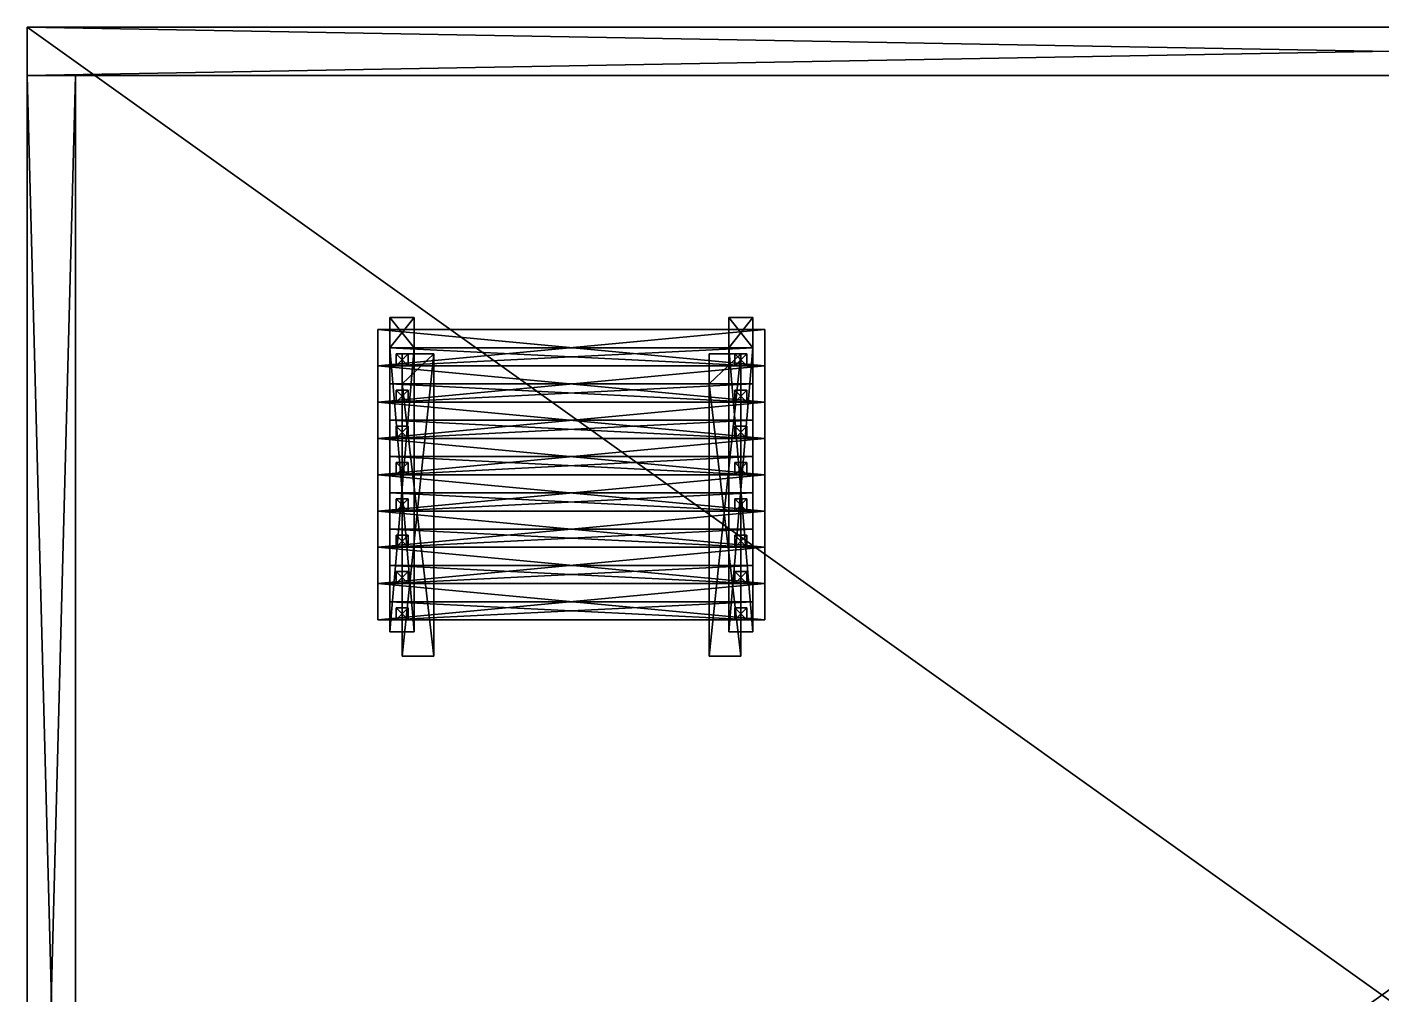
# Model space of a CAD drawing. Extents: x -128 to 768, y -256 to 384.
# Drawn here: x -128 to 320, y 64 to 384 of the extents above; entities that cross this region are included whole.
import ezdxf

# ---------------------------------------------------------------- set-up
doc = ezdxf.new("R2010")
doc.units = 0

msp = doc.modelspace()

# ---------------------------------------------------------------- meshes
at = {"layer": 'OBJECT026', "color": 50}
mesh = msp.add_polyface(dxfattribs=at)
corners = [(-128, -256, 4), (-128, 384, 4), (768, 384, 4), (768, -256, 4), (-128, 384, -8), (-128, -256, -8), (768, -256, -8), (768, 384, -8)]
mesh.append_faces([[corners[k] for k in face] for face in [(1, 3, 0), (5, 7, 4), (4, 0, 5), (6, 2, 7), (7, 1, 4), (5, 3, 6)]], dxfattribs={"vtx0": -1})
mesh.append_faces([[corners[k] for k in face] for face in [(1, 2, 3), (5, 6, 7), (4, 1, 0), (6, 3, 2), (7, 2, 1), (5, 0, 3)]], dxfattribs={"vtx2": -1})
at = {"layer": 'OBJECT028', "color": 50}
mesh = msp.add_polyface(dxfattribs=at)
corners = [(-128, 368, 220), (-128, 384, 220), (768, 384, 220), (768, 368, 220), (-128, 384, 4), (-128, 368, 4), (768, 368, 4), (768, 384, 4)]
mesh.append_faces([[corners[k] for k in face] for face in [(1, 3, 0), (5, 7, 4), (4, 0, 5), (6, 2, 7), (7, 1, 4), (5, 3, 6)]], dxfattribs={"vtx0": -1})
mesh.append_faces([[corners[k] for k in face] for face in [(1, 2, 3), (5, 6, 7), (4, 1, 0), (6, 3, 2), (7, 2, 1), (5, 0, 3)]], dxfattribs={"vtx2": -1})
at = {"layer": 'OBJECT030', "color": 50}
mesh = msp.add_polyface(dxfattribs=at)
corners = [(-128, -240, 220), (-128, 368, 220), (-112, 368, 220), (-112, -240, 220), (-128, 368, 4), (-128, -240, 4), (-112, -240, 4), (-112, 368, 4)]
mesh.append_faces([[corners[k] for k in face] for face in [(1, 3, 0), (5, 7, 4), (4, 0, 5), (6, 2, 7), (7, 1, 4), (5, 3, 6)]], dxfattribs={"vtx0": -1})
mesh.append_faces([[corners[k] for k in face] for face in [(1, 2, 3), (5, 6, 7), (4, 1, 0), (6, 3, 2), (7, 2, 1), (5, 0, 3)]], dxfattribs={"vtx2": -1})
at = {"layer": 'OBJECT031', "color": 50}
mesh = msp.add_polyface(dxfattribs=at)
corners = [(-128, -256, 232), (-128, 384, 232), (768, 384, 232), (768, -256, 232), (-128, 384, 220), (-128, -256, 220), (768, -256, 220), (768, 384, 220)]
mesh.append_faces([[corners[k] for k in face] for face in [(1, 3, 0), (5, 7, 4), (4, 0, 5), (6, 2, 7), (7, 1, 4), (5, 3, 6)]], dxfattribs={"vtx0": -1})
mesh.append_faces([[corners[k] for k in face] for face in [(1, 2, 3), (5, 6, 7), (4, 1, 0), (6, 3, 2), (7, 2, 1), (5, 0, 3)]], dxfattribs={"vtx2": -1})
at = {"layer": 'OBJECT032', "color": 50}
mesh = msp.add_polyface(dxfattribs=at)
corners = [(-12, 272, 12), (-12, 284, 12), (116, 284, 12), (116, 272, 12), (-12, 284, 8), (-12, 272, 8), (116, 272, 8), (116, 284, 8)]
mesh.append_faces([[corners[k] for k in face] for face in [(1, 3, 0), (5, 7, 4), (4, 0, 5), (6, 2, 7), (7, 1, 4), (5, 3, 6)]], dxfattribs={"vtx0": -1})
mesh.append_faces([[corners[k] for k in face] for face in [(1, 2, 3), (5, 6, 7), (4, 1, 0), (6, 3, 2), (7, 2, 1), (5, 0, 3)]], dxfattribs={"vtx2": -1})
at = {"layer": 'OBJECT033', "color": 50}
mesh = msp.add_polyface(dxfattribs=at)
corners = [(-12, 260, 20), (-12, 272, 20), (116, 272, 20), (116, 260, 20), (-12, 272, 16), (-12, 260, 16), (116, 260, 16), (116, 272, 16)]
mesh.append_faces([[corners[k] for k in face] for face in [(1, 3, 0), (5, 7, 4), (4, 0, 5), (6, 2, 7), (7, 1, 4), (5, 3, 6)]], dxfattribs={"vtx0": -1})
mesh.append_faces([[corners[k] for k in face] for face in [(1, 2, 3), (5, 6, 7), (4, 1, 0), (6, 3, 2), (7, 2, 1), (5, 0, 3)]], dxfattribs={"vtx2": -1})
at = {"layer": 'OBJECT034', "color": 50}
mesh = msp.add_polyface(dxfattribs=at)
corners = [(-12, 248, 28), (-12, 260, 28), (116, 260, 28), (116, 248, 28), (-12, 260, 24), (-12, 248, 24), (116, 248, 24), (116, 260, 24)]
mesh.append_faces([[corners[k] for k in face] for face in [(1, 3, 0), (5, 7, 4), (4, 0, 5), (6, 2, 7), (7, 1, 4), (5, 3, 6)]], dxfattribs={"vtx0": -1})
mesh.append_faces([[corners[k] for k in face] for face in [(1, 2, 3), (5, 6, 7), (4, 1, 0), (6, 3, 2), (7, 2, 1), (5, 0, 3)]], dxfattribs={"vtx2": -1})
at = {"layer": 'OBJECT035', "color": 50}
mesh = msp.add_polyface(dxfattribs=at)
corners = [(-12, 236, 36), (-12, 248, 36), (116, 248, 36), (116, 236, 36), (-12, 248, 32), (-12, 236, 32), (116, 236, 32), (116, 248, 32)]
mesh.append_faces([[corners[k] for k in face] for face in [(1, 3, 0), (5, 7, 4), (4, 0, 5), (6, 2, 7), (7, 1, 4), (5, 3, 6)]], dxfattribs={"vtx0": -1})
mesh.append_faces([[corners[k] for k in face] for face in [(1, 2, 3), (5, 6, 7), (4, 1, 0), (6, 3, 2), (7, 2, 1), (5, 0, 3)]], dxfattribs={"vtx2": -1})
at = {"layer": 'OBJECT036', "color": 50}
mesh = msp.add_polyface(dxfattribs=at)
corners = [(-12, 224, 44), (-12, 236, 44), (116, 236, 44), (116, 224, 44), (-12, 236, 40), (-12, 224, 40), (116, 224, 40), (116, 236, 40)]
mesh.append_faces([[corners[k] for k in face] for face in [(1, 3, 0), (5, 7, 4), (4, 0, 5), (6, 2, 7), (7, 1, 4), (5, 3, 6)]], dxfattribs={"vtx0": -1})
mesh.append_faces([[corners[k] for k in face] for face in [(1, 2, 3), (5, 6, 7), (4, 1, 0), (6, 3, 2), (7, 2, 1), (5, 0, 3)]], dxfattribs={"vtx2": -1})
at = {"layer": 'OBJECT037', "color": 50}
mesh = msp.add_polyface(dxfattribs=at)
corners = [(-12, 212, 52), (-12, 224, 52), (116, 224, 52), (116, 212, 52), (-12, 224, 48), (-12, 212, 48), (116, 212, 48), (116, 224, 48)]
mesh.append_faces([[corners[k] for k in face] for face in [(1, 3, 0), (5, 7, 4), (4, 0, 5), (6, 2, 7), (7, 1, 4), (5, 3, 6)]], dxfattribs={"vtx0": -1})
mesh.append_faces([[corners[k] for k in face] for face in [(1, 2, 3), (5, 6, 7), (4, 1, 0), (6, 3, 2), (7, 2, 1), (5, 0, 3)]], dxfattribs={"vtx2": -1})
at = {"layer": 'OBJECT038', "color": 50}
mesh = msp.add_polyface(dxfattribs=at)
corners = [(-12, 200, 60), (-12, 212, 60), (116, 212, 60), (116, 200, 60), (-12, 212, 56), (-12, 200, 56), (116, 200, 56), (116, 212, 56)]
mesh.append_faces([[corners[k] for k in face] for face in [(1, 3, 0), (5, 7, 4), (4, 0, 5), (6, 2, 7), (7, 1, 4), (5, 3, 6)]], dxfattribs={"vtx0": -1})
mesh.append_faces([[corners[k] for k in face] for face in [(1, 2, 3), (5, 6, 7), (4, 1, 0), (6, 3, 2), (7, 2, 1), (5, 0, 3)]], dxfattribs={"vtx2": -1})
at = {"layer": 'OBJECT039', "color": 50}
mesh = msp.add_polyface(dxfattribs=at)
corners = [(-12, 188, 68), (-12, 200, 68), (116, 200, 68), (116, 188, 68), (-12, 200, 64), (-12, 188, 64), (116, 188, 64), (116, 200, 64)]
mesh.append_faces([[corners[k] for k in face] for face in [(1, 3, 0), (5, 7, 4), (4, 0, 5), (6, 2, 7), (7, 1, 4), (5, 3, 6)]], dxfattribs={"vtx0": -1})
mesh.append_faces([[corners[k] for k in face] for face in [(1, 2, 3), (5, 6, 7), (4, 1, 0), (6, 3, 2), (7, 2, 1), (5, 0, 3)]], dxfattribs={"vtx2": -1})
at = {"layer": 'OBJECT040', "color": 50}
mesh = msp.add_polyface(dxfattribs=at)
corners = [(6.5, 176, 72), (6.5, 176, 64), (-4, 176, 64), (-4, 176, 72), (-4, 276, 4), (-4, 266, 4), (6.5, 266, 4), (6.5, 276, 4)]
mesh.append_faces([[corners[k] for k in face] for face in [(1, 3, 0), (5, 7, 4), (2, 4, 3), (6, 0, 7), (3, 7, 0), (5, 1, 6)]], dxfattribs={"vtx0": -1})
mesh.append_faces([[corners[k] for k in face] for face in [(1, 2, 3), (5, 6, 7), (2, 5, 4), (6, 1, 0), (3, 4, 7), (5, 2, 1)]], dxfattribs={"vtx2": -1})
at = {"layer": 'OBJECT041', "color": 50}
mesh = msp.add_polyface(dxfattribs=at)
corners = [(-8, 272, 8), (-8, 278, 8), (112, 278, 8), (112, 272, 8), (-8, 278, 6), (-8, 272, 6), (112, 272, 6), (112, 278, 6)]
mesh.append_faces([[corners[k] for k in face] for face in [(1, 3, 0), (5, 7, 4), (4, 0, 5), (6, 2, 7), (7, 1, 4), (5, 3, 6)]], dxfattribs={"vtx0": -1})
mesh.append_faces([[corners[k] for k in face] for face in [(1, 2, 3), (5, 6, 7), (4, 1, 0), (6, 3, 2), (7, 2, 1), (5, 0, 3)]], dxfattribs={"vtx2": -1})
at = {"layer": 'OBJECT042', "color": 50}
mesh = msp.add_polyface(dxfattribs=at)
corners = [(-8, 260, 16), (-8, 266, 16), (112, 266, 16), (112, 260, 16), (-8, 266, 14), (-8, 260, 14), (112, 260, 14), (112, 266, 14)]
mesh.append_faces([[corners[k] for k in face] for face in [(1, 3, 0), (5, 7, 4), (4, 0, 5), (6, 2, 7), (7, 1, 4), (5, 3, 6)]], dxfattribs={"vtx0": -1})
mesh.append_faces([[corners[k] for k in face] for face in [(1, 2, 3), (5, 6, 7), (4, 1, 0), (6, 3, 2), (7, 2, 1), (5, 0, 3)]], dxfattribs={"vtx2": -1})
at = {"layer": 'OBJECT043', "color": 50}
mesh = msp.add_polyface(dxfattribs=at)
corners = [(-8, 248, 24), (-8, 254, 24), (112, 254, 24), (112, 248, 24), (-8, 254, 22), (-8, 248, 22), (112, 248, 22), (112, 254, 22)]
mesh.append_faces([[corners[k] for k in face] for face in [(1, 3, 0), (5, 7, 4), (4, 0, 5), (6, 2, 7), (7, 1, 4), (5, 3, 6)]], dxfattribs={"vtx0": -1})
mesh.append_faces([[corners[k] for k in face] for face in [(1, 2, 3), (5, 6, 7), (4, 1, 0), (6, 3, 2), (7, 2, 1), (5, 0, 3)]], dxfattribs={"vtx2": -1})
at = {"layer": 'OBJECT044', "color": 50}
mesh = msp.add_polyface(dxfattribs=at)
corners = [(-8, 236, 32), (-8, 242, 32), (112, 242, 32), (112, 236, 32), (-8, 242, 30), (-8, 236, 30), (112, 236, 30), (112, 242, 30)]
mesh.append_faces([[corners[k] for k in face] for face in [(1, 3, 0), (5, 7, 4), (4, 0, 5), (6, 2, 7), (7, 1, 4), (5, 3, 6)]], dxfattribs={"vtx0": -1})
mesh.append_faces([[corners[k] for k in face] for face in [(1, 2, 3), (5, 6, 7), (4, 1, 0), (6, 3, 2), (7, 2, 1), (5, 0, 3)]], dxfattribs={"vtx2": -1})
at = {"layer": 'OBJECT045', "color": 50}
mesh = msp.add_polyface(dxfattribs=at)
corners = [(-8, 224, 40), (-8, 230, 40), (112, 230, 40), (112, 224, 40), (-8, 230, 38), (-8, 224, 38), (112, 224, 38), (112, 230, 38)]
mesh.append_faces([[corners[k] for k in face] for face in [(1, 3, 0), (5, 7, 4), (4, 0, 5), (6, 2, 7), (7, 1, 4), (5, 3, 6)]], dxfattribs={"vtx0": -1})
mesh.append_faces([[corners[k] for k in face] for face in [(1, 2, 3), (5, 6, 7), (4, 1, 0), (6, 3, 2), (7, 2, 1), (5, 0, 3)]], dxfattribs={"vtx2": -1})
at = {"layer": 'OBJECT046', "color": 50}
mesh = msp.add_polyface(dxfattribs=at)
corners = [(-8, 212, 48), (-8, 218, 48), (112, 218, 48), (112, 212, 48), (-8, 218, 46), (-8, 212, 46), (112, 212, 46), (112, 218, 46)]
mesh.append_faces([[corners[k] for k in face] for face in [(1, 3, 0), (5, 7, 4), (4, 0, 5), (6, 2, 7), (7, 1, 4), (5, 3, 6)]], dxfattribs={"vtx0": -1})
mesh.append_faces([[corners[k] for k in face] for face in [(1, 2, 3), (5, 6, 7), (4, 1, 0), (6, 3, 2), (7, 2, 1), (5, 0, 3)]], dxfattribs={"vtx2": -1})
at = {"layer": 'OBJECT047', "color": 50}
mesh = msp.add_polyface(dxfattribs=at)
corners = [(-8, 200, 56), (-8, 206, 56), (112, 206, 56), (112, 200, 56), (-8, 206, 54), (-8, 200, 54), (112, 200, 54), (112, 206, 54)]
mesh.append_faces([[corners[k] for k in face] for face in [(1, 3, 0), (5, 7, 4), (4, 0, 5), (6, 2, 7), (7, 1, 4), (5, 3, 6)]], dxfattribs={"vtx0": -1})
mesh.append_faces([[corners[k] for k in face] for face in [(1, 2, 3), (5, 6, 7), (4, 1, 0), (6, 3, 2), (7, 2, 1), (5, 0, 3)]], dxfattribs={"vtx2": -1})
at = {"layer": 'OBJECT048', "color": 50}
mesh = msp.add_polyface(dxfattribs=at)
corners = [(-8, 188, 64), (-8, 194, 64), (112, 194, 64), (112, 188, 64), (-8, 194, 62), (-8, 188, 62), (112, 188, 62), (112, 194, 62)]
mesh.append_faces([[corners[k] for k in face] for face in [(1, 3, 0), (5, 7, 4), (4, 0, 5), (6, 2, 7), (7, 1, 4), (5, 3, 6)]], dxfattribs={"vtx0": -1})
mesh.append_faces([[corners[k] for k in face] for face in [(1, 2, 3), (5, 6, 7), (4, 1, 0), (6, 3, 2), (7, 2, 1), (5, 0, 3)]], dxfattribs={"vtx2": -1})
at = {"layer": 'OBJECT049', "color": 50}
mesh = msp.add_polyface(dxfattribs=at)
corners = [(108, 176, 72), (108, 176, 64), (97.5, 176, 64), (97.5, 176, 72), (97.5, 276, 4), (97.5, 266, 4), (108, 266, 4), (108, 276, 4)]
mesh.append_faces([[corners[k] for k in face] for face in [(1, 3, 0), (5, 7, 4), (2, 4, 3), (6, 0, 7), (3, 7, 0), (5, 1, 6)]], dxfattribs={"vtx0": -1})
mesh.append_faces([[corners[k] for k in face] for face in [(1, 2, 3), (5, 6, 7), (2, 5, 4), (6, 1, 0), (3, 4, 7), (5, 2, 1)]], dxfattribs={"vtx2": -1})
at = {"layer": 'OBJECT050', "color": 50}
mesh = msp.add_polyface(dxfattribs=at)
corners = [(-6, 272, 66), (-6, 276, 66), (-2, 276, 66), (-2, 272, 66), (-6, 276, 12), (-6, 272, 12), (-2, 272, 12), (-2, 276, 12)]
mesh.append_faces([[corners[k] for k in face] for face in [(1, 3, 0), (5, 7, 4), (4, 0, 5), (6, 2, 7), (7, 1, 4), (5, 3, 6)]], dxfattribs={"vtx0": -1})
mesh.append_faces([[corners[k] for k in face] for face in [(1, 2, 3), (5, 6, 7), (4, 1, 0), (6, 3, 2), (7, 2, 1), (5, 0, 3)]], dxfattribs={"vtx2": -1})
at = {"layer": 'OBJECT051', "color": 50}
mesh = msp.add_polyface(dxfattribs=at)
corners = [(106, 272, 66), (106, 276, 66), (110, 276, 66), (110, 272, 66), (106, 276, 12), (106, 272, 12), (110, 272, 12), (110, 276, 12)]
mesh.append_faces([[corners[k] for k in face] for face in [(1, 3, 0), (5, 7, 4), (4, 0, 5), (6, 2, 7), (7, 1, 4), (5, 3, 6)]], dxfattribs={"vtx0": -1})
mesh.append_faces([[corners[k] for k in face] for face in [(1, 2, 3), (5, 6, 7), (4, 1, 0), (6, 3, 2), (7, 2, 1), (5, 0, 3)]], dxfattribs={"vtx2": -1})
at = {"layer": 'OBJECT052', "color": 50}
mesh = msp.add_polyface(dxfattribs=at)
corners = [(106, 260, 74), (106, 264, 74), (110, 264, 74), (110, 260, 74), (106, 264, 20), (106, 260, 20), (110, 260, 20), (110, 264, 20)]
mesh.append_faces([[corners[k] for k in face] for face in [(1, 3, 0), (5, 7, 4), (4, 0, 5), (6, 2, 7), (7, 1, 4), (5, 3, 6)]], dxfattribs={"vtx0": -1})
mesh.append_faces([[corners[k] for k in face] for face in [(1, 2, 3), (5, 6, 7), (4, 1, 0), (6, 3, 2), (7, 2, 1), (5, 0, 3)]], dxfattribs={"vtx2": -1})
at = {"layer": 'OBJECT053', "color": 50}
mesh = msp.add_polyface(dxfattribs=at)
corners = [(-6, 260, 74), (-6, 264, 74), (-2, 264, 74), (-2, 260, 74), (-6, 264, 20), (-6, 260, 20), (-2, 260, 20), (-2, 264, 20)]
mesh.append_faces([[corners[k] for k in face] for face in [(1, 3, 0), (5, 7, 4), (4, 0, 5), (6, 2, 7), (7, 1, 4), (5, 3, 6)]], dxfattribs={"vtx0": -1})
mesh.append_faces([[corners[k] for k in face] for face in [(1, 2, 3), (5, 6, 7), (4, 1, 0), (6, 3, 2), (7, 2, 1), (5, 0, 3)]], dxfattribs={"vtx2": -1})
at = {"layer": 'OBJECT054', "color": 50}
mesh = msp.add_polyface(dxfattribs=at)
corners = [(106, 248, 82), (106, 252, 82), (110, 252, 82), (110, 248, 82), (106, 252, 28), (106, 248, 28), (110, 248, 28), (110, 252, 28)]
mesh.append_faces([[corners[k] for k in face] for face in [(1, 3, 0), (5, 7, 4), (4, 0, 5), (6, 2, 7), (7, 1, 4), (5, 3, 6)]], dxfattribs={"vtx0": -1})
mesh.append_faces([[corners[k] for k in face] for face in [(1, 2, 3), (5, 6, 7), (4, 1, 0), (6, 3, 2), (7, 2, 1), (5, 0, 3)]], dxfattribs={"vtx2": -1})
at = {"layer": 'OBJECT055', "color": 50}
mesh = msp.add_polyface(dxfattribs=at)
corners = [(106, 236, 90), (106, 240, 90), (110, 240, 90), (110, 236, 90), (106, 240, 36), (106, 236, 36), (110, 236, 36), (110, 240, 36)]
mesh.append_faces([[corners[k] for k in face] for face in [(1, 3, 0), (5, 7, 4), (4, 0, 5), (6, 2, 7), (7, 1, 4), (5, 3, 6)]], dxfattribs={"vtx0": -1})
mesh.append_faces([[corners[k] for k in face] for face in [(1, 2, 3), (5, 6, 7), (4, 1, 0), (6, 3, 2), (7, 2, 1), (5, 0, 3)]], dxfattribs={"vtx2": -1})
at = {"layer": 'OBJECT056', "color": 50}
mesh = msp.add_polyface(dxfattribs=at)
corners = [(-6, 248, 82), (-6, 252, 82), (-2, 252, 82), (-2, 248, 82), (-6, 252, 28), (-6, 248, 28), (-2, 248, 28), (-2, 252, 28)]
mesh.append_faces([[corners[k] for k in face] for face in [(1, 3, 0), (5, 7, 4), (4, 0, 5), (6, 2, 7), (7, 1, 4), (5, 3, 6)]], dxfattribs={"vtx0": -1})
mesh.append_faces([[corners[k] for k in face] for face in [(1, 2, 3), (5, 6, 7), (4, 1, 0), (6, 3, 2), (7, 2, 1), (5, 0, 3)]], dxfattribs={"vtx2": -1})
at = {"layer": 'OBJECT057', "color": 50}
mesh = msp.add_polyface(dxfattribs=at)
corners = [(-6, 236, 90), (-6, 240, 90), (-2, 240, 90), (-2, 236, 90), (-6, 240, 36), (-6, 236, 36), (-2, 236, 36), (-2, 240, 36)]
mesh.append_faces([[corners[k] for k in face] for face in [(1, 3, 0), (5, 7, 4), (4, 0, 5), (6, 2, 7), (7, 1, 4), (5, 3, 6)]], dxfattribs={"vtx0": -1})
mesh.append_faces([[corners[k] for k in face] for face in [(1, 2, 3), (5, 6, 7), (4, 1, 0), (6, 3, 2), (7, 2, 1), (5, 0, 3)]], dxfattribs={"vtx2": -1})
at = {"layer": 'OBJECT058', "color": 50}
mesh = msp.add_polyface(dxfattribs=at)
corners = [(106, 200, 114), (106, 204, 114), (110, 204, 114), (110, 200, 114), (106, 204, 60), (106, 200, 60), (110, 200, 60), (110, 204, 60)]
mesh.append_faces([[corners[k] for k in face] for face in [(1, 3, 0), (5, 7, 4), (4, 0, 5), (6, 2, 7), (7, 1, 4), (5, 3, 6)]], dxfattribs={"vtx0": -1})
mesh.append_faces([[corners[k] for k in face] for face in [(1, 2, 3), (5, 6, 7), (4, 1, 0), (6, 3, 2), (7, 2, 1), (5, 0, 3)]], dxfattribs={"vtx2": -1})
at = {"layer": 'OBJECT059', "color": 50}
mesh = msp.add_polyface(dxfattribs=at)
corners = [(106, 188, 122), (106, 192, 122), (110, 192, 122), (110, 188, 122), (106, 192, 68), (106, 188, 68), (110, 188, 68), (110, 192, 68)]
mesh.append_faces([[corners[k] for k in face] for face in [(1, 3, 0), (5, 7, 4), (4, 0, 5), (6, 2, 7), (7, 1, 4), (5, 3, 6)]], dxfattribs={"vtx0": -1})
mesh.append_faces([[corners[k] for k in face] for face in [(1, 2, 3), (5, 6, 7), (4, 1, 0), (6, 3, 2), (7, 2, 1), (5, 0, 3)]], dxfattribs={"vtx2": -1})
at = {"layer": 'OBJECT060', "color": 50}
mesh = msp.add_polyface(dxfattribs=at)
corners = [(-6, 200, 114), (-6, 204, 114), (-2, 204, 114), (-2, 200, 114), (-6, 204, 60), (-6, 200, 60), (-2, 200, 60), (-2, 204, 60)]
mesh.append_faces([[corners[k] for k in face] for face in [(1, 3, 0), (5, 7, 4), (4, 0, 5), (6, 2, 7), (7, 1, 4), (5, 3, 6)]], dxfattribs={"vtx0": -1})
mesh.append_faces([[corners[k] for k in face] for face in [(1, 2, 3), (5, 6, 7), (4, 1, 0), (6, 3, 2), (7, 2, 1), (5, 0, 3)]], dxfattribs={"vtx2": -1})
at = {"layer": 'OBJECT061', "color": 50}
mesh = msp.add_polyface(dxfattribs=at)
corners = [(-6, 188, 122), (-6, 192, 122), (-2, 192, 122), (-2, 188, 122), (-6, 192, 68), (-6, 188, 68), (-2, 188, 68), (-2, 192, 68)]
mesh.append_faces([[corners[k] for k in face] for face in [(1, 3, 0), (5, 7, 4), (4, 0, 5), (6, 2, 7), (7, 1, 4), (5, 3, 6)]], dxfattribs={"vtx0": -1})
mesh.append_faces([[corners[k] for k in face] for face in [(1, 2, 3), (5, 6, 7), (4, 1, 0), (6, 3, 2), (7, 2, 1), (5, 0, 3)]], dxfattribs={"vtx2": -1})
at = {"layer": 'OBJECT062', "color": 50}
mesh = msp.add_polyface(dxfattribs=at)
corners = [(-6, 212, 106), (-6, 216, 106), (-2, 216, 106), (-2, 212, 106), (-6, 216, 52), (-6, 212, 52), (-2, 212, 52), (-2, 216, 52)]
mesh.append_faces([[corners[k] for k in face] for face in [(1, 3, 0), (5, 7, 4), (4, 0, 5), (6, 2, 7), (7, 1, 4), (5, 3, 6)]], dxfattribs={"vtx0": -1})
mesh.append_faces([[corners[k] for k in face] for face in [(1, 2, 3), (5, 6, 7), (4, 1, 0), (6, 3, 2), (7, 2, 1), (5, 0, 3)]], dxfattribs={"vtx2": -1})
at = {"layer": 'OBJECT063', "color": 50}
mesh = msp.add_polyface(dxfattribs=at)
corners = [(106, 212, 106), (106, 216, 106), (110, 216, 106), (110, 212, 106), (106, 216, 52), (106, 212, 52), (110, 212, 52), (110, 216, 52)]
mesh.append_faces([[corners[k] for k in face] for face in [(1, 3, 0), (5, 7, 4), (4, 0, 5), (6, 2, 7), (7, 1, 4), (5, 3, 6)]], dxfattribs={"vtx0": -1})
mesh.append_faces([[corners[k] for k in face] for face in [(1, 2, 3), (5, 6, 7), (4, 1, 0), (6, 3, 2), (7, 2, 1), (5, 0, 3)]], dxfattribs={"vtx2": -1})
at = {"layer": 'OBJECT064', "color": 50}
mesh = msp.add_polyface(dxfattribs=at)
corners = [(106, 224, 98), (106, 228, 98), (110, 228, 98), (110, 224, 98), (106, 228, 44), (106, 224, 44), (110, 224, 44), (110, 228, 44)]
mesh.append_faces([[corners[k] for k in face] for face in [(1, 3, 0), (5, 7, 4), (4, 0, 5), (6, 2, 7), (7, 1, 4), (5, 3, 6)]], dxfattribs={"vtx0": -1})
mesh.append_faces([[corners[k] for k in face] for face in [(1, 2, 3), (5, 6, 7), (4, 1, 0), (6, 3, 2), (7, 2, 1), (5, 0, 3)]], dxfattribs={"vtx2": -1})
at = {"layer": 'OBJECT065', "color": 50}
mesh = msp.add_polyface(dxfattribs=at)
corners = [(-6, 224, 98), (-6, 228, 98), (-2, 228, 98), (-2, 224, 98), (-6, 228, 44), (-6, 224, 44), (-2, 224, 44), (-2, 228, 44)]
mesh.append_faces([[corners[k] for k in face] for face in [(1, 3, 0), (5, 7, 4), (4, 0, 5), (6, 2, 7), (7, 1, 4), (5, 3, 6)]], dxfattribs={"vtx0": -1})
mesh.append_faces([[corners[k] for k in face] for face in [(1, 2, 3), (5, 6, 7), (4, 1, 0), (6, 3, 2), (7, 2, 1), (5, 0, 3)]], dxfattribs={"vtx2": -1})
at = {"layer": 'OBJECT066', "color": 50}
mesh = msp.add_polyface(dxfattribs=at)
corners = [(-8, 278, 70), (-8, 288, 70), (0, 288, 70), (0, 278, 70), (-8, 288, 66), (-8, 278, 66), (0, 278, 66), (0, 288, 66)]
mesh.append_faces([[corners[k] for k in face] for face in [(1, 3, 0), (5, 7, 4), (4, 0, 5), (6, 2, 7), (7, 1, 4), (5, 3, 6)]], dxfattribs={"vtx0": -1})
mesh.append_faces([[corners[k] for k in face] for face in [(1, 2, 3), (5, 6, 7), (4, 1, 0), (6, 3, 2), (7, 2, 1), (5, 0, 3)]], dxfattribs={"vtx2": -1})
at = {"layer": 'OBJECT067', "color": 50}
mesh = msp.add_polyface(dxfattribs=at)
corners = [(-8, 184, 132), (-8, 278, 70), (0, 278, 70), (0, 184, 132), (-8, 278, 66), (-8, 184, 126), (0, 184, 126), (0, 278, 66)]
mesh.append_faces([[corners[k] for k in face] for face in [(1, 3, 0), (5, 7, 4), (4, 0, 5), (2, 6, 3), (7, 1, 4), (5, 3, 6)]], dxfattribs={"vtx0": -1})
mesh.append_faces([[corners[k] for k in face] for face in [(1, 2, 3), (5, 6, 7), (4, 1, 0), (2, 7, 6), (7, 2, 1), (5, 0, 3)]], dxfattribs={"vtx2": -1})
at = {"layer": 'OBJECT068', "color": 50}
mesh = msp.add_polyface(dxfattribs=at)
corners = [(104, 184, 132), (104, 278, 70), (112, 278, 70), (112, 184, 132), (104, 278, 66), (104, 184, 126), (112, 184, 126), (112, 278, 66)]
mesh.append_faces([[corners[k] for k in face] for face in [(1, 3, 0), (5, 7, 4), (4, 0, 5), (2, 6, 3), (7, 1, 4), (5, 3, 6)]], dxfattribs={"vtx0": -1})
mesh.append_faces([[corners[k] for k in face] for face in [(1, 2, 3), (5, 6, 7), (4, 1, 0), (2, 7, 6), (7, 2, 1), (5, 0, 3)]], dxfattribs={"vtx2": -1})
at = {"layer": 'OBJECT069', "color": 50}
mesh = msp.add_polyface(dxfattribs=at)
corners = [(104, 278, 70), (104, 288, 70), (112, 288, 70), (112, 278, 70), (104, 288, 66), (104, 278, 66), (112, 278, 66), (112, 288, 66)]
mesh.append_faces([[corners[k] for k in face] for face in [(1, 3, 0), (5, 7, 4), (4, 0, 5), (6, 2, 7), (7, 1, 4), (5, 3, 6)]], dxfattribs={"vtx0": -1})
mesh.append_faces([[corners[k] for k in face] for face in [(1, 2, 3), (5, 6, 7), (4, 1, 0), (6, 3, 2), (7, 2, 1), (5, 0, 3)]], dxfattribs={"vtx2": -1})

doc.saveas('drawing.dxf')
